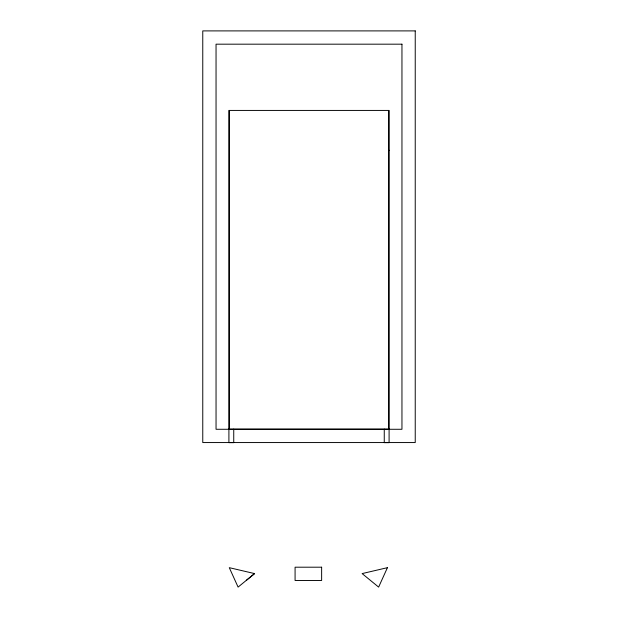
<?xml version="1.0" encoding="UTF-8"?>
<svg xmlns="http://www.w3.org/2000/svg" width="618" height="618" viewBox="0 0 618 618"><rect width="100%" height="100%" fill="white"/><g stroke="black" fill="none" stroke-linecap="round" stroke-linejoin="round"><path stroke-width="0.93" d="M246.343 580.341L254.593 573.589L229.286 567.672L238.092 587.1L254.593 573.589M388.676 150.267L389.093 150.267M228.907 429.131L389.093 429.131M388.676 110.429L388.676 429.131M384.257 429.131L384.257 442.65L389.093 442.65L389.093 110.429L228.907 110.429L228.907 442.65L233.743 442.65L233.743 429.131M229.324 110.429L229.324 429.131M387.432 567.672L378.625 587.1L362.125 573.589L387.432 567.672M415.234 30.9L202.766 30.9L202.766 442.558L415.234 442.558L415.234 30.9M401.955 44.179L216.045 44.179L216.045 429.278L401.955 429.278L401.955 44.179M321.638 567.2L295.08 567.2L295.08 580.48L321.638 580.48L321.638 567.2"/></g></svg>
